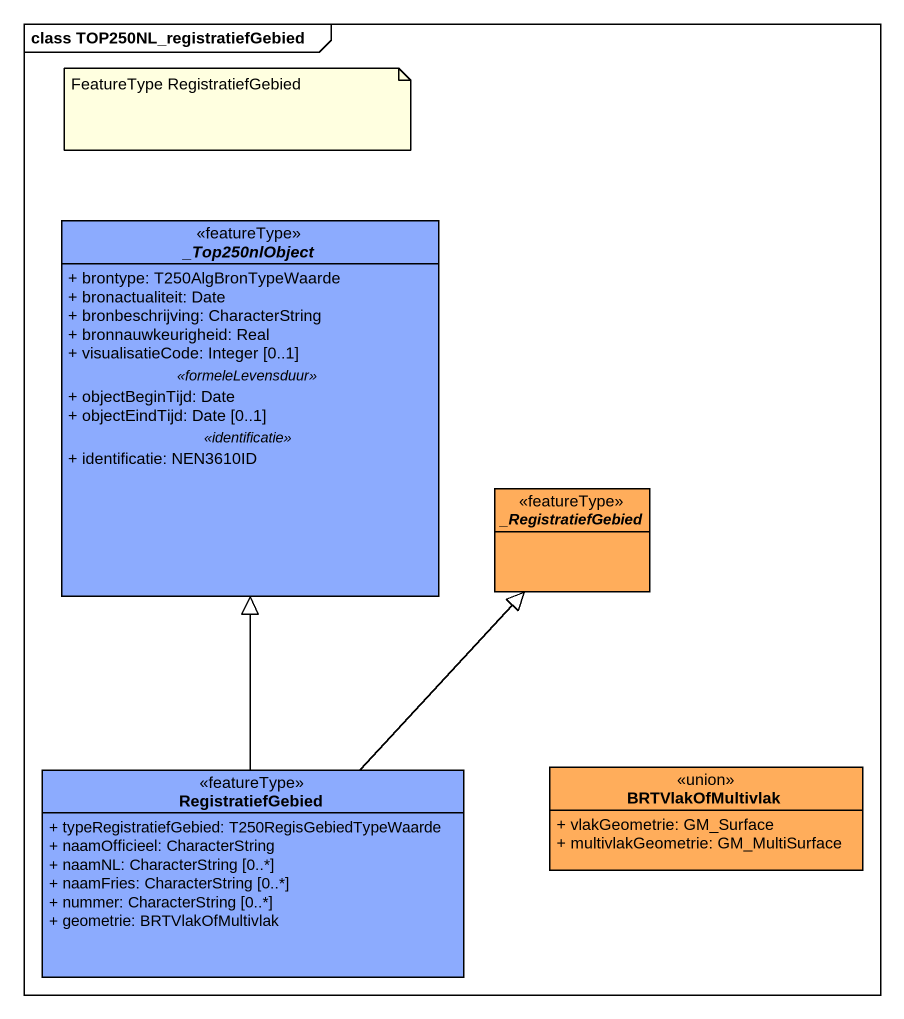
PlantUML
@startuml
mainframe class TOP250NL_registratiefGebied
hide circle
hide empty members
skinparam classAttributeIconSize 0
abstract class "_Top250nlObject" as Top250nlObject <<featureType>> #8CABFE {
  + brontype: T250AlgBronTypeWaarde
  + bronactualiteit: Date
  + bronbeschrijving: CharacterString
  + bronnauwkeurigheid: Real
  + visualisatieCode: Integer [0..1]
  .. <<formeleLevensduur>> ..
  + objectBeginTijd: Date
  + objectEindTijd: Date [0..1]
  .. <<identificatie>> ..
  + identificatie: NEN3610ID
}
abstract class "_RegistratiefGebied" as RegistratiefGebied <<featureType>> #FFAD5B
class "RegistratiefGebied" as RegistratiefGebied_2 <<featureType>> #8CABFE {
  + typeRegistratiefGebied: T250RegisGebiedTypeWaarde
  + naamOfficieel: CharacterString
  + naamNL: CharacterString [0..*]
  + naamFries: CharacterString [0..*]
  + nummer: CharacterString [0..*]
  + geometrie: BRTVlakOfMultivlak
}
class BRTVlakOfMultivlak <<union>> #FFAD5B {
  + vlakGeometrie: GM_Surface
  + multivlakGeometrie: GM_MultiSurface
}
RegistratiefGebied_2 -up-|> Top250nlObject
RegistratiefGebied_2 -up-|> RegistratiefGebied
note as N1
  FeatureType RegistratiefGebied
end note
@enduml
